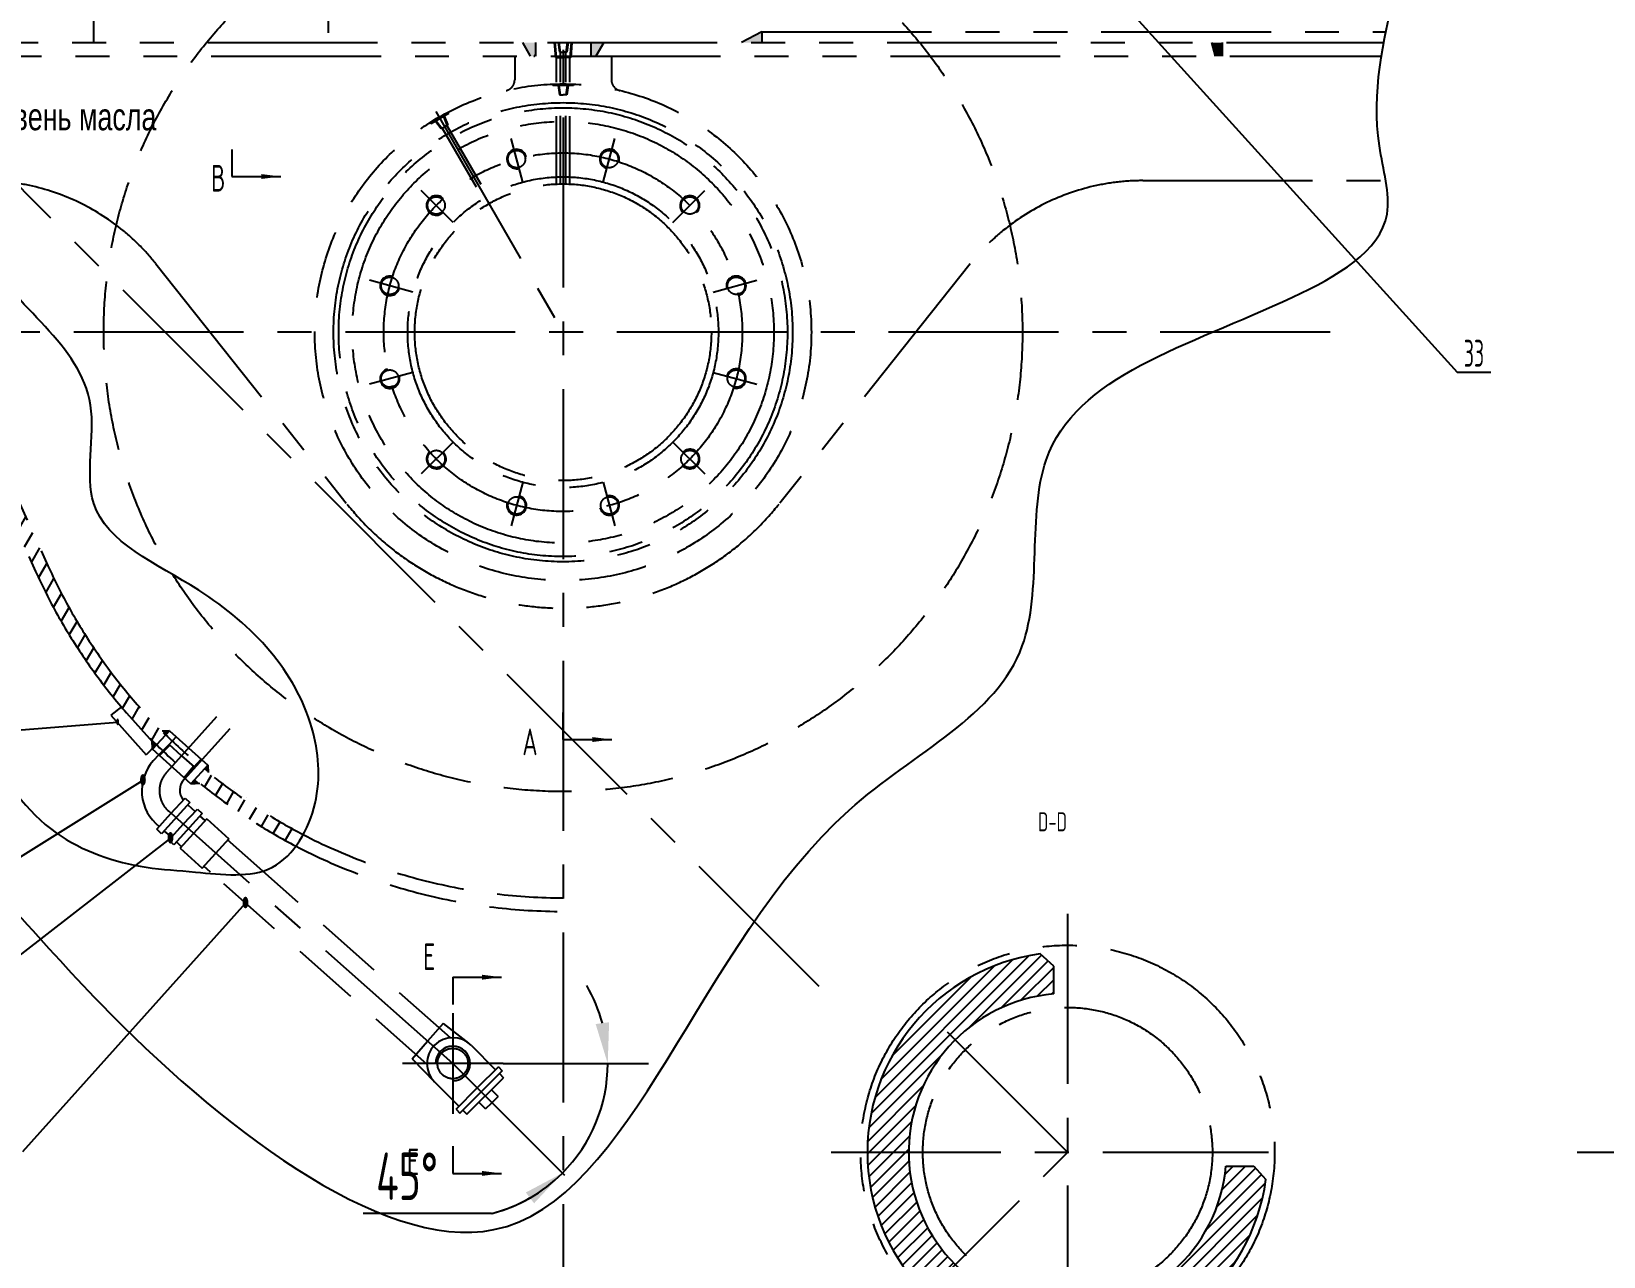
# Model space of a CAD drawing. Header units: millimetres. Extents: x 0 to 10500, y -559 to 7154.
# Drawn here: x 2224 to 5118, y 2718 to 4972 of the extents above; entities that cross this region are included whole.
import ezdxf
from ezdxf.enums import TextEntityAlignment as Align

# ---------------------------------------------------------------- set-up
doc = ezdxf.new("R2010")
doc.units = ezdxf.units.MM
doc.header["$LTSCALE"] = 250
for name, pattern in [('F', [0.75, 0.5, -0.25]), ('G', [2, 1.25, -0.25, 0.25, -0.25]), ('K', [2.5, 1.25, -0.25, 0.25, -0.25, 0.25, -0.25])]:
    doc.linetypes.add(name, pattern=pattern)
for name, color, linetype in [('01', 7, 'Continuous'), ('02', 1, 'Continuous'), ('04', 2, 'F'), ('05', 142, 'G'), ('07', 6, 'K'), ('08', 1, 'Continuous'), ('11', 3, 'Continuous')]:
    doc.layers.add(name, color=color, linetype=linetype)
doc.styles.get("Standard").update_dxf_attribs({"font": 'isocp', "width": 0.707, "bigfont": 'intecad.shx'})
doc.dimstyles.new('INTE$2', dxfattribs={"dimscale": 25, "dimtxt": 3.5, "dimasz": 3, "dimexe": 3, "dimexo": 0, "dimgap": 1, "dimtad": 1, "dimtih": 1, "dimtoh": 1, "dimdec": 1, "dimdsep": 46, "dimtxsty": 'Standard', "dimcen": 0, "dimclrd": 1, "dimclre": 1, "dimclrt": 3, "dimaunit": 1, "dimadec": 0, "dimazin": 0, "dimtfac": 1, "dimtmove": 0, "dimatfit": 0, "dimfxl": 1, "dimarcsym": 0})

# ---------------------------------------------------------------- blocks, each defined once
blk = doc.blocks.new('tt')
at = {"layer": '04', "color": 2, "linetype": 'F', "ltscale": 2}
for p, q in [((9175.4, 16671.8), (9175.4, 16669.2)), ((9213.4, 16671.8), (9213.4, 16669.2))]:
    blk.add_line(p, q, dxfattribs=at)
at = {"layer": '04', "color": 2, "linetype": 'F'}
for p, q in [((9175.4, 16669.2), (9213.4, 16669.2)), ((9185.2, 16669.2), (9187.5, 16651.8)), ((9186.5, 16669.2), (9189, 16651.8)), ((9202.2, 16669.2), (9199.7, 16651.8)), ((9203.5, 16669.2), (9201.2, 16651.8)), ((9187.5, 16651.8), (9194.4, 16651.8)), ((9201.2, 16651.8), (9194.4, 16651.8))]:
    blk.add_line(p, q, dxfattribs=at)
blk = doc.blocks.new('*D8')
at = {"layer": '08', "color": 1, "lineweight": -2}
for p, q in [((3092.4, 3072.8), (3360.1, 3072.8)), ((3071.4, 2796.7), (2835, 2796.7))]:
    blk.add_line(p, q, dxfattribs=at)
for start, end in [(15.1084, 30.2169), (315, 0), (284.5122, 315), (284.7831, 299.8916)]:
    blk.add_arc((2999.9, 3072.8), 285.2, start, end, dxfattribs=at)
at = {"layer": '08', "color": 1}
for points in [[(3287.7, 3148.8), (3262.9, 3145.5), (3285.1, 3072.8)], [(3134.4, 2835.5), (3149.6, 2815.6), (3201.6, 2871.1)]]:
    blk.add_solid(points, dxfattribs=at)
at = {"layer": 'DEFPOINTS', "color": 0}
for p in [(2907.4, 3072.8), (2999.9, 3072.8), (3092.4, 3072.8), (3275.4, 2999), (3205.6, 2867.1)]:
    blk.add_point(p, dxfattribs=at)
at = {"layer": '08', "color": 3, "insert": (2915.7, 2865.4), "char_height": 87.5, "attachment_point": 5}
blk.add_mtext('45°', dxfattribs=at)

msp = doc.modelspace()

# ---------------------------------------------------------------- hatches: boundary and pattern name
at = {"layer": '02', "linetype": 'Continuous'}
h = msp.add_hatch(dxfattribs=at)
h.set_pattern_fill('LINE', color=1, scale=8, angle=60, style=0)
h.set_pattern_definition([(60, (-677.097, 1255.555), (-21.99705, 12.7), [])])
h.paths.add_polyline_path([(2254.82, 3988.88), (2059.83, 4418.83), (2032.38, 4418.83), (2232.05, 3978.56, 0.0920644), (2454.84, 3659.36), (2471.59, 3677.95, -0.0917944)])
edge = h.paths.add_edge_path()
edge.add_line((2542.18, 3614.37), (2525.43, 3595.78))
edge.add_arc((3202.88, 4418.83), 1066, 230.54259, 242.54308)
edge.add_spline(control_points=[(2711.37, 3472.91), (2716.25, 3479.56), (2720.73, 3486.67), (2724.78, 3494.11)], knot_values=[2154.8980715, 2154.8980715, 2154.8980715, 2154.8980715, 2178.9295232, 2178.9295232, 2178.9295232, 2178.9295232], degree=3, periodic=0)
edge.add_arc((3202.88, 4418.83), 1041, 230.60397, 242.6601, ccw=False)
h.paths.add_polyline_path([(1829.41, 4926.93), (1815.38, 4951.83), (1806.08, 4951.83), (1799.38, 4926.83), (1805.88, 4926.83), (1805.88, 4894.85), (1813.31, 4901.9), (2032.38, 4418.83), (2059.83, 4418.83)])
h = msp.add_hatch(dxfattribs=at)
h.set_pattern_fill('LINE', color=1, scale=5, angle=45, style=0)
h.set_pattern_definition([(45, (-215.51, 1936.407), (-11.22532, 11.22532), [])])
h.paths.add_polyline_path([(3839.04, 2909.62), (3763.04, 2909.62, 0.1989124), (3870.97, 2649.05), (3924.71, 2702.79, -0.1989124)])
h.paths.add_polyline_path([(3924.71, 2702.79), (3870.97, 2649.05, 0.1989124), (4131.54, 2541.12), (4131.54, 2617.12, -0.1989124)])
h.paths.add_polyline_path([(4131.54, 2617.12), (4131.54, 2541.12, 0.3744979), (4496.56, 2859.12), (4474.16, 2884.12), (4422.93, 2884.12, -0.3888719)])
h.paths.add_polyline_path([(4106.04, 3201), (4106.04, 3252.23), (4081.04, 3274.64, 0.1634126), (3870.97, 3170.19), (3924.71, 3116.45, -0.1763208)])
h.paths.add_polyline_path([(3924.71, 3116.45), (3870.97, 3170.19, 0.1989124), (3763.04, 2909.62), (3839.04, 2909.62, -0.1989124)])
at = {"layer": '07', "linetype": 'K'}
h = msp.add_hatch(color=6, dxfattribs=at)
h.paths.add_polyline_path([(3151.88, 4951.83), (3127.94, 4951.83), (3142.38, 4926.83), (3148.88, 4926.83, 0.4142136), (3151.88, 4929.83)])
h.paths.add_polyline_path([(3277.81, 4951.83), (3253.88, 4951.83), (3253.88, 4929.83, 0.4142136), (3256.88, 4926.83), (3263.38, 4926.83)])
h = msp.add_hatch(color=6, dxfattribs=at)
h.paths.add_polyline_path([(3151.88, 4951.83), (3142.38, 4951.83), (3142.38, 4926.83), (3148.88, 4926.83, 0.4142136), (3151.88, 4929.83)])
h.paths.add_polyline_path([(3263.38, 4951.83), (3253.88, 4951.83), (3253.88, 4929.83, 0.4142136), (3256.88, 4926.83), (3263.38, 4926.83)])
for points in [[(3531.03, 4951.83), (3568.55, 4951.83), (3568.55, 4971.83)], [(4416.38, 4951.83), (4396.68, 4951.83), (4403.38, 4926.83), (4416.38, 4926.83)]]:
    msp.add_hatch(color=6, dxfattribs=at).paths.add_polyline_path(points)
h = msp.add_hatch(color=6, dxfattribs=at)
h.paths.add_polyline_path([(2447.47, 3651.18), (2454.84, 3659.36, -0.0026458), (2446.85, 3667.32)])
h.paths.add_polyline_path([(2464.93, 3684.59, 0.0022589), (2471.59, 3677.95), (2478.29, 3685.39)])
h = msp.add_hatch(color=6, dxfattribs=at)
h.paths.add_polyline_path([(2518.06, 3587.6), (2525.43, 3595.78, 0.0026458), (2534.18, 3588.65)])
h.paths.add_polyline_path([(2549.48, 3608.43, -0.0022589), (2542.18, 3614.37), (2548.88, 3621.81)])

# ---------------------------------------------------------------- linework, layer by layer
for radius, start, end in [(368.5, 97.87672, 352.12328), (292.5, 95.00137, 354.99863)]:
    msp.add_arc((4131.54, 2909.62), radius, start, end)
at = {"layer": '01'}
for p, q in [((2593.28, 4755.41), (2593.28, 4705.41)), ((2389.91, 3729.31), (2370.37, 3713.93)), ((2370.37, 3713.93), (2435.27, 3640.9)), ((2452.84, 3658.5), (2389.61, 3729.07)), ((3202.88, 3669.14), (3202.88, 3719.14)), ((2452.84, 3658.5), (2435.27, 3640.9)), ((2481.22, 3533.3), (2507.51, 3561.12)), ((2507.51, 3561.12), (2516.14, 3553.34)), ((2455.02, 3504.21), (2481.22, 3533.3)), ((2503.6, 3513.14), (2529.89, 3540.96)), ((2512.42, 3549.21), (2525.77, 3536.59)), ((2529.89, 3540.96), (2538.52, 3533.19)), ((2463.91, 3495.36), (2455.02, 3504.21)), ((2477.4, 3484.05), (2503.6, 3513.14)), ((2547, 3522.97), (2522.67, 3495.96)), ((2544.32, 3520), (2534.51, 3528.62)), ((2547, 3522.97), (2587.47, 3486.51)), ((2468.65, 3500.61), (2482, 3489.16)), ((2486.29, 3475.2), (2477.4, 3484.05)), ((2500.71, 3471.58), (2491.32, 3480.66)), ((2498.34, 3468.95), (2522.67, 3495.96)), ((2587.47, 3486.51), (2563.14, 3459.51)), ((2498.34, 3468.95), (2538.81, 3432.5)), ((2538.81, 3432.5), (2563.14, 3459.51)), ((4106.04, 3252.23), (4081.04, 3274.64)), ((4106.04, 3201), (4106.04, 3252.23)), ((2999.88, 3231.74), (2999.88, 3181.74)), ((3025.99, 2979.55), (3093.16, 3046.73)), ((3083.87, 3066.83), (3044.87, 3027.84)), ((3091.07, 3059.63), (3052.07, 3020.64)), ((3083.87, 3066.83), (3091.07, 3059.63)), ((3005.88, 2988.84), (3044.87, 3027.84)), ((3013.08, 2981.64), (3052.07, 3020.64)), ((3083.53, 3012.35), (3071.16, 3024.72)), ((3083.53, 3012.35), (3071.95, 3000.76)), ((3005.88, 2988.84), (3013.08, 2981.64)), ((3060.36, 2989.18), (3047.99, 3001.55)), ((3060.36, 2989.18), (3071.95, 3000.76)), ((2999.88, 2920.61), (2999.88, 2870.61)), ((4422.93, 2884.12), (4474.16, 2884.12)), ((4474.16, 2884.12), (4496.56, 2859.12))]:
    msp.add_line(p, q, dxfattribs=at)
at = {"layer": '01', "color": 7, "linetype": 'Continuous'}
for p, q in [((2477.87, 3660.14), (2458.99, 3640.8)), ((2500.84, 3639.45), (2477.87, 3660.14)), ((2458.99, 3640.8), (2448.58, 3629.99)), ((2500.84, 3639.45), (2523.81, 3618.76)), ((2523.81, 3618.76), (2506.54, 3597.97)), ((2516.14, 3553.34), (2463.91, 3495.36)), ((2538.52, 3533.19), (2486.29, 3475.2)), ((2650.01, 3426.95), (2585.45, 3484.27)), ((2554.01, 3425.27), (2541.95, 3435.98)), ((3033.47, 3106.42), (3078.46, 3061.42)), ((2966.29, 3039.24), (3011.29, 2994.25)), ((3085.66, 3054.22), (3093.16, 3046.73)), ((3018.49, 2987.05), (3025.99, 2979.55))]:
    msp.add_line(p, q, dxfattribs=at)
for centre, radius, start, end in [((2509.88, 3574.78), 82.5, 137.9887, 232.48546), ((2527.53, 3575.7), 30, 137.9887, 217.92715), ((2999.88, 3072.83), 47.5, 45, 225)]:
    msp.add_arc(centre, radius, start, end, dxfattribs=at)
at = {"layer": '02'}
for p, q in [((4063.08, 5212.6), (4848.5, 4345.28)), ((2593.28, 4705.41), (2683.28, 4705.41)), ((4848.5, 4345.28), (4910.5, 4345.28)), ((2382.97, 3700.4), (1245.79, 3610.01)), ((3202.88, 3669.14), (3292.88, 3669.14)), ((2429.62, 3593.87), (1620.28, 3088.8)), ((2480.34, 3487.32), (1966.5, 3088.8)), ((2618.29, 3368.19), (2208.25, 2910.57)), ((2999.88, 3231.74), (3089.88, 3231.74)), ((2999.88, 2870.61), (3089.88, 2870.61))]:
    msp.add_line(p, q, dxfattribs=at)
at = {"layer": '02', "color": 1, "linetype": 'Continuous'}
for p, q in [((2460.26, 3639.66), (2479.24, 3658.9)), ((2505.27, 3599.12), (2522.44, 3619.99))]:
    msp.add_line(p, q, dxfattribs=at)
at = {"layer": '02'}
for points in [[(2683.28, 4705.41, 0, 9, 0), (2647.28, 4705.41, 0, 0, 0)], [(3292.88, 3669.14, 0, 9, 0), (3256.88, 3669.14, 0, 0, 0)], [(3089.88, 3231.74, 0, 9, 0), (3053.88, 3231.74, 0, 0, 0)], [(3089.88, 2870.61, 0, 9, 0), (3053.88, 2870.61, 0, 0, 0)]]:
    msp.add_lwpolyline(points, format="xyseb", dxfattribs=at)
at = {"layer": '02', "color": 1, "linetype": 'Continuous'}
for centre, radius, start, end in [((3117.47, 4737.59), 18, 13.43719, 285), ((3288.29, 4737.59), 18, 343.43719, 255), ((2969.53, 4652.18), 18, 43.43719, 315), ((3436.22, 4652.18), 18, 313.43719, 225), ((2884.12, 4504.24), 18, 73.43719, 345), ((3521.63, 4504.24), 18, 283.43719, 195), ((2884.12, 4333.42), 18, 103.43719, 15), ((3521.63, 4333.42), 18, 253.43719, 165), ((2969.53, 4185.49), 18, 133.43719, 45), ((3436.22, 4185.49), 18, 223.43719, 135), ((3117.47, 4100.08), 18, 163.43719, 75), ((3288.29, 4100.08), 18, 193.43719, 105), ((2999.88, 3072.83), 32, 270, 180)]:
    msp.add_arc(centre, radius, start, end, dxfattribs=at)
at = {"layer": '02'}
for points in [[(1483.94, 4951.83), (1557.89, 4826.54), (1727.35, 4595.59), (1882.98, 4452.29), (1912.25, 4328.42), (1986.06, 4097.76), (2142.98, 3654.43), (2269.73, 3497.6), (2435.71, 3434.27), (2526.24, 3425.22), (2668.08, 3434.27), (2746.54, 3551.89), (2740.51, 3690.62), (2532.28, 3943.95), (2339.14, 4103.79), (2333.1, 4284.74), (2133.93, 4565.22), (2007.18, 4827.6), (1949.83, 4885.48), (1892.49, 5072.46), (1832.13, 5175), (1832.13, 5205.83)], [(1046.75, 4951.83), (1053.18, 4761.72), (1366.84, 4580.61), (1603.82, 4418.83), (1567.28, 4066.89), (2016.92, 3528.27), (2351.85, 3182.76), (3075.73, 2767.06), (3729.39, 3539.07), (4048.12, 3841.39), (4092.13, 4183.57), (4545.18, 4483.09), (4719.43, 4636.34), (4705.49, 4761.72), (4734.48, 5047.06)]]:
    msp.add_spline(points, degree=3, dxfattribs=at)
at = {"layer": '04', "color": 2, "linetype": 'F'}
for p, q in [((3186.49, 4951.83), (3188.79, 4924.45)), ((3187.81, 4951.83), (3190.25, 4924.45)), ((3193.74, 4951.83), (3196.04, 4934.45)), ((3195.06, 4951.83), (3197.5, 4934.45)), ((3210.7, 4951.83), (3208.26, 4934.45)), ((3212.01, 4951.83), (3209.72, 4934.45)), ((3217.95, 4951.83), (3215.51, 4924.45)), ((3219.26, 4951.83), (3216.97, 4924.45)), ((3113.88, 4926.83), (3113.88, 4883.21)), ((3188.79, 4924.45), (3202.88, 4924.45)), ((3190.63, 4691.56), (3190.63, 4924.45)), ((3196.04, 4934.45), (3202.88, 4934.45)), ((3197.88, 4691.79), (3197.88, 4934.45)), ((3209.72, 4934.45), (3202.88, 4934.45)), ((3216.97, 4924.45), (3202.88, 4924.45)), ((3207.88, 4691.79), (3207.88, 4934.45)), ((3215.13, 4691.56), (3215.13, 4924.45)), ((3291.88, 4926.83), (3291.88, 4883.21)), ((2980.24, 4794.46), (3062.07, 4652.72)), ((2988.9, 4799.46), (3070.73, 4657.72)), ((2477.87, 3660.14), (2490.62, 3674.29)), ((2523.81, 3618.76), (2536.56, 3632.91)), ((2548.88, 3621.81), (2549.48, 3608.43)), ((2952.4, 3071.53), (2554.01, 3425.27)), ((2995.55, 3120.14), (2650.01, 3426.95))]:
    msp.add_line(p, q, dxfattribs=at)
at = {"layer": '04'}
for p, q in [((2982.22, 3146.22), (2953.57, 3113.95)), ((2982.22, 3146.22), (3028.78, 3110.53)), ((2924.91, 3081.69), (2953.57, 3113.95)), ((2924.91, 3081.69), (2965.86, 3039.68))]:
    msp.add_line(p, q, dxfattribs=at)
at = {"layer": '04', "color": 2, "linetype": 'F'}
for radius in [845.5, 457]:
    msp.add_circle((3202.88, 4418.83), radius, dxfattribs=at)
for centre, radius, start, end in [((3093.88, 4883.21), 20, 283.20946, 0), ((3311.88, 4883.21), 20, 180, 256.79054), ((3202.88, 4418.83), 1066, 242.54308, 270), ((3202.88, 4418.83), 1041, 242.6601, 270)]:
    msp.add_arc(centre, radius, start, end, dxfattribs=at)
at = {"layer": '05'}
for p, q in [((3674.57, 3214.48), (1251.93, 5637.12)), ((3202.88, 5313.86), (3202.88, 2659.09)), ((2968.45, 4824.87), (3202.88, 4418.83)), ((3128.86, 4695.09), (3107.38, 4775.24)), ((3276.9, 4695.09), (3298.38, 4775.24)), ((3000.65, 4621.07), (2941.97, 4679.74)), ((3405.11, 4621.07), (3463.78, 4679.74)), ((2926.62, 4492.85), (2846.47, 4514.33)), ((3479.13, 4492.85), (3559.28, 4514.33)), ((4614.67, 4418.83), (1603.82, 4418.83)), ((2926.62, 4344.81), (2846.47, 4323.33)), ((3479.13, 4344.81), (3559.28, 4323.33)), ((3000.65, 4216.6), (2941.97, 4157.93)), ((3405.11, 4216.6), (3463.78, 4157.93)), ((3128.86, 4142.58), (3107.38, 4062.43)), ((3276.9, 4142.58), (3298.38, 4062.43)), ((2565.13, 3710.82), (2472.73, 3608.24)), ((2589.28, 3689.07), (2505.24, 3595.78)), ((4131.54, 3348.19), (4131.54, 2404.52)), ((2999.88, 3165.33), (2999.88, 2980.33)), ((4131.54, 2909.62), (3869.95, 3171.21)), ((3092.38, 3072.83), (2907.38, 3072.83)), ((3696.27, 2909.62), (4501.49, 2909.62)), ((3821.93, 2600.01), (4131.54, 2909.62)), ((5069.64, 2909.62), (5874.86, 2909.62))]:
    msp.add_line(p, q, dxfattribs=at)
at = {"layer": '05', "color": 142, "linetype": 'G'}
for p, q in [((2771.28, 4969.65), (2771.28, 5466.41)), ((2999.88, 3072.83), (2476.42, 3537.63)), ((2999.88, 3072.83), (3205.64, 2867.07))]:
    msp.add_line(p, q, dxfattribs=at)
msp.add_circle((3202.88, 4418.83), 330, dxfattribs=at)
at = {"layer": '05'}
msp.add_arc((2509.88, 3574.78), 50, 137.9887, 227.9887, dxfattribs=at)
at = {"layer": '07', "color": 6, "linetype": 'K'}
for p, q in [((2339.28, 4951.83), (2339.28, 5135.83)), ((1924.14, 4951.83), (4713.43, 4951.83)), ((3127.94, 4951.83), (3142.38, 4926.83)), ((3151.88, 4951.83), (3151.88, 4926.83)), ((3253.88, 4951.83), (3253.88, 4926.83)), ((3277.81, 4951.83), (3263.38, 4926.83)), ((3568.55, 4971.83), (3531.03, 4951.83)), ((3568.55, 4971.83), (4717.41, 4971.83)), ((3568.55, 4971.83), (3568.55, 4951.83)), ((4396.68, 4951.83), (4403.38, 4926.83)), ((4416.38, 4926.83), (4416.38, 4951.83)), ((1829.41, 4926.93), (2254.82, 3988.88)), ((1930.41, 4926.83), (4709.02, 4926.83)), ((1806.64, 4916.6), (2232.05, 3978.56)), ((4269.88, 4697.83), (4717.32, 4697.83)), ((2453.57, 4544.63), (2805.37, 4102.52)), ((3952.18, 4544.63), (3600.39, 4102.52)), ((2478.29, 3685.39), (2447.47, 3651.18)), ((2478.29, 3685.39), (2464.93, 3684.59)), ((2478.29, 3685.39), (2548.88, 3621.81)), ((2447.47, 3651.18), (2446.85, 3667.32)), ((2518.06, 3587.6), (2447.47, 3651.18)), ((2548.88, 3621.81), (2518.06, 3587.6)), ((2518.06, 3587.6), (2534.18, 3588.65))]:
    msp.add_line(p, q, dxfattribs=at)
for centre, radius in [((3202.88, 4418.83), 422.5), ((3202.88, 4418.83), 413), ((3202.88, 4418.83), 388), ((3117.47, 4737.59), 16), ((3288.29, 4737.59), 16), ((3202.88, 4418.83), 286), ((3202.88, 4418.83), 273), ((2969.53, 4652.18), 16), ((3436.22, 4652.18), 16), ((2884.12, 4504.24), 16), ((3521.63, 4504.24), 16), ((2884.12, 4333.42), 16), ((3521.63, 4333.42), 16), ((2969.53, 4185.49), 16), ((3436.22, 4185.49), 16), ((3117.47, 4100.08), 16), ((3288.29, 4100.08), 16), ((4131.54, 2909.62), 381), ((4131.54, 2909.62), 266.5), ((2999.88, 3072.83), 28.1)]:
    msp.add_circle(centre, radius, dxfattribs=at)
for centre, radius, start, end in [((3148.88, 4929.83), 3, 270, 0), ((3256.88, 4929.83), 3, 180, 270), ((2135.88, 4291.83), 406, 38.51037, 90), ((4269.88, 4291.83), 406, 90, 141.48963), ((3202.88, 4418.83), 508, 218.51037, 321.48963), ((3202.88, 4418.83), 1066, 204.3945, 242.54308), ((3202.88, 4418.83), 1041, 204.3945, 242.6601)]:
    msp.add_arc(centre, radius, start, end, dxfattribs=at)

# ---------------------------------------------------------------- block references
at = {"layer": '02', "xscale": -1}
for p, rotation in [((12397.24, -11796.34), 359.999999999974), ((19273.02, -5026.74), 29.99999999999973)]:
    msp.add_blockref('tt', p, dxfattribs=dict(at, rotation=rotation))

# ---------------------------------------------------------------- texts
at = {"layer": '01', "insert": (2105.22, 4840.54), "char_height": 50, "attachment_point": 1}
msp.add_mtext('{\\fArial|b0|i0|c204|p34;\\C3;Уровень масла}', dxfattribs=at)
at = {"layer": '02', "width": 0.605172}
for height, p, p2 in [(10, (2379.97, 3695.4), (2385.97, 3695.4)), (20, (2423.62, 3583.87), (2435.62, 3583.87)), (20, (2474.34, 3477.32), (2486.34, 3477.32)), (20, (2612.29, 3358.19), (2624.29, 3358.19))]:
    msp.add_text('●', height=height, dxfattribs=at).set_placement(p, p2, align=Align.FIT)
at = {"layer": '11', "width": 0.707}
for s, p in [('B', (2554.99, 4663.1)), ('A', (3127.99, 3625.62)), ('E', (2945.36, 3230.19)), ('E', (2915.68, 2852.57))]:
    msp.add_text(s, height=49, dxfattribs=at).set_placement(p, align=Align.BOTTOM_LEFT)
at = {"layer": '11', "width": 0.581958}
msp.add_text('33', height=49.497, dxfattribs=at).set_placement((4860.9, 4355.28), (4898.1, 4355.28), align=Align.FIT)
at = {"layer": '11', "color": 3, "linetype": 'Continuous', "insert": (4076.96, 3535.26), "char_height": 35, "width": 397.857, "attachment_point": 1}
msp.add_mtext('D-D', dxfattribs=at)

# ---------------------------------------------------------------- dimensions: what is measured, and where the dimension line sits
at = {"layer": '08'}
dim = msp.add_angular_dim_2l(base=(3275.41, 2999), line1=((3092.38, 3072.83), (2907.38, 3072.83)), line2=((2999.88, 3072.83), (3205.64, 2867.07)), dimstyle='INTE$2', dxfattribs=at)
dim.commit()
dim.dimension.update_dxf_attribs({"geometry": '*D8', "text_midpoint": (2915.68, 2865.44)})

doc.saveas('drawing.dxf')
